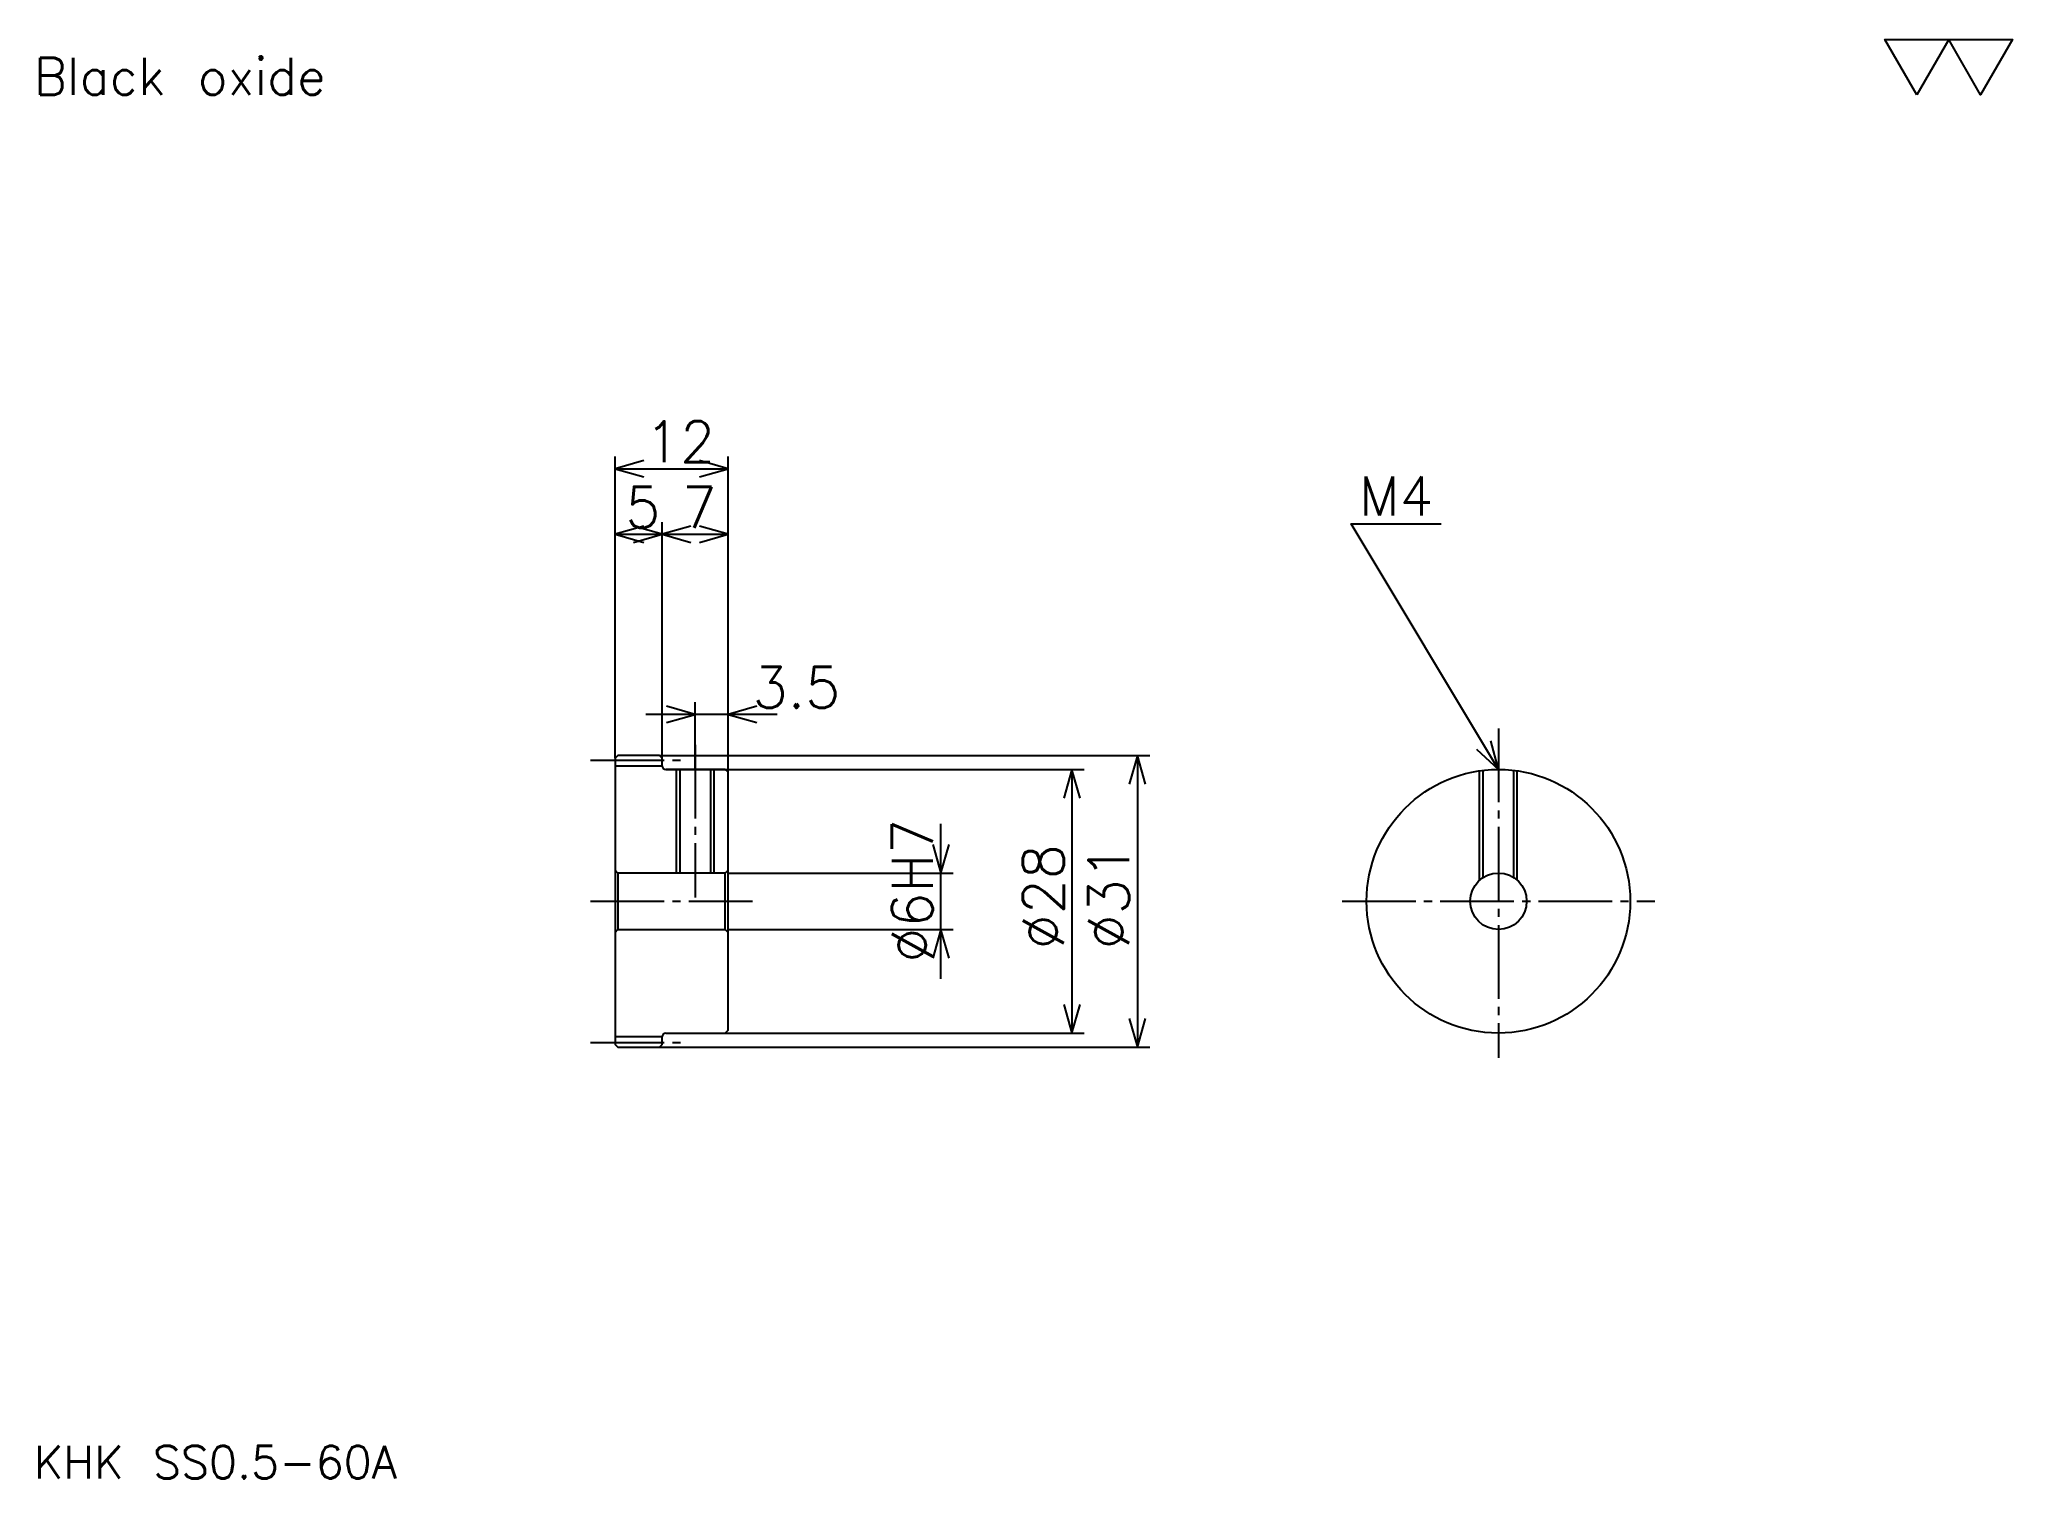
# Model space of a CAD drawing. Extents: x 9 to 219, y 10 to 162.
import ezdxf

# ---------------------------------------------------------------- set-up
doc = ezdxf.new("R2010")
doc.units = 0
doc.linetypes.add('DASHDOT', pattern=[10.434782, 7.826087, -0.869565, 0.869565, -0.869565])
doc.layers.get('0').update_dxf_attribs({"linetype": 'CONTINUOUS'})
doc.layers.add('DASHDOT', color=6, linetype='DASHDOT')
doc.styles.add('KANJI', font='TXT', dxfattribs={"bigfont": 'BIGFONT'})

msp = doc.modelspace()

# ---------------------------------------------------------------- linework, layer by layer
at = {"color": 5}
for p, q in [((70.434784, 86.369568), (70.434784, 118.108704)), ((82.434784, 86.369568), (82.434784, 118.108704)), ((70.434784, 116.804352), (82.434784, 116.804352)), ((75.434784, 86.369568), (75.434784, 111.152176)), ((70.434784, 109.847824), (75.434784, 109.847824)), ((75.434784, 109.847824), (82.434784, 109.847824)), ((87.652176, 90.717392), (73.717392, 90.717392)), ((78.934784, 86.369568), (78.934784, 92.021744)), ((70.434784, 86.069565), (70.434784, 86.369568)), ((75.134781, 86.369568), (82.434784, 86.369568)), ((75.434784, 86.069565), (75.434784, 86.369568)), ((78.934784, 84.869568), (78.934784, 86.369568)), ((82.434784, 86.369568), (127.217392, 86.369568)), ((82.434784, 84.569565), (82.434784, 86.369568)), ((125.91304, 86.369568), (125.91304, 55.369568)), ((75.834785, 84.869568), (82.434784, 84.869568)), ((82.434784, 84.869568), (120.260872, 84.869568)), ((118.956528, 84.869568), (118.956528, 56.869568)), ((105.04348, 62.652176), (105.04348, 79.08696)), ((82.434784, 73.869568), (106.347824, 73.869568)), ((82.434784, 67.869568), (106.347824, 67.869568)), ((75.834785, 56.869568), (82.434784, 56.869568)), ((82.434784, 56.869568), (120.260872, 56.869568)), ((75.134781, 55.369568), (82.434784, 55.369568)), ((82.434784, 55.369568), (127.217392, 55.369568))]:
    msp.add_line(p, q, dxfattribs=at)
at = {"color": 4}
for p, q in [((70.434784, 85.244568), (75.434784, 85.244568)), ((70.734787, 73.869568), (70.734787, 67.869568)), ((82.134781, 73.869568), (82.434784, 74.169571)), ((82.134781, 67.869568), (82.434784, 67.569565)), ((70.434784, 56.494568), (75.434784, 56.494568))]:
    msp.add_line(p, q, dxfattribs=at)
at = {"color": 7}
msp.add_lwpolyline([(208.695648, 156.521744), (205.304337, 162.400009), (218.869568, 162.400009), (215.478256, 156.521744), (212.08696, 162.400009), (208.695648, 156.521744)], dxfattribs=at)
at = {"color": 5}
for points in [[(73.478264, 117.67392), (70.434784, 116.804352), (73.478264, 115.934784)], [(79.391304, 115.934784), (82.434784, 116.804352), (79.391304, 117.67392)], [(73.478264, 110.717392), (70.434784, 109.847824), (73.478264, 108.978264)], [(72.391304, 108.978264), (75.434784, 109.847824), (72.391304, 110.717392)], [(78.478264, 110.717392), (75.434784, 109.847824), (78.478264, 108.978264)], [(79.391304, 108.978264), (82.434784, 109.847824), (79.391304, 110.717392)], [(164.260864, 84.869568), (148.608704, 110.956528), (158.17392, 110.956528)], [(75.891304, 89.847824), (78.934784, 90.717392), (75.891304, 91.58696)], [(85.478264, 91.58696), (82.434784, 90.717392), (85.478264, 89.847824)], [(126.782608, 83.326088), (125.91304, 86.369568), (125.04348, 83.326088)], [(161.949371, 87.031937), (164.260864, 84.869568), (163.440659, 87.926712)], [(119.826088, 81.826088), (118.956528, 84.869568), (118.08696, 81.826088)], [(104.17392, 76.913048), (105.04348, 73.869568), (105.91304, 76.913048)], [(105.91304, 64.826088), (105.04348, 67.869568), (104.17392, 64.826088)], [(118.08696, 59.913048), (118.956528, 56.869568), (119.826088, 59.913048)], [(125.04348, 58.413048), (125.91304, 55.369568), (126.782608, 58.413048)]]:
    msp.add_lwpolyline(points, dxfattribs=at)
at = {"color": 4}
for points in [[(75.434784, 85.269569), (75.434784, 86.069565), (75.134781, 86.369568), (70.734787, 86.369568), (70.434784, 86.069565), (70.434784, 67.569565)], [(75.834785, 56.869568), (82.134781, 56.869568), (82.434784, 57.169567), (82.434784, 84.569565), (82.134781, 84.869568), (75.834785, 84.869568)], [(76.934784, 84.869568), (76.934784, 73.869568)], [(77.314781, 84.869568), (77.314781, 73.869568)], [(80.554787, 84.869568), (80.554787, 73.869568)], [(80.934784, 84.869568), (80.934784, 73.869568)], [(162.260864, 73.105637), (162.260864, 84.725975)], [(162.640869, 73.394562), (162.640869, 84.77552)], [(165.880875, 73.394562), (165.880875, 84.77552)], [(166.260864, 73.105637), (166.260864, 84.725975)], [(70.434784, 67.569565), (70.734787, 67.869568), (82.134781, 67.869568), (82.134781, 73.869568), (70.734787, 73.869568), (70.434784, 74.169571)], [(70.434784, 67.569565), (70.434784, 55.669567), (70.734787, 55.369568), (75.134781, 55.369568), (75.434784, 55.669567), (75.434784, 56.469566)]]:
    msp.add_lwpolyline(points, dxfattribs=at)
for radius in [14, 3]:
    msp.add_circle((164.260864, 70.869568), radius, dxfattribs=at)
for centre, start, end in [((75.834785, 85.269569), 180, 270), ((75.834785, 56.469566), 90, 180)]:
    msp.add_arc(centre, 0.4, start, end, dxfattribs=at)
at = {"layer": 'DASHDOT', "color": 7}
for p, q in [((164.260864, 89.217392), (164.260864, 54.260872)), ((67.826088, 85.869568), (78.04348, 85.869568)), ((67.826088, 70.869568), (85.04348, 70.869568)), ((147.652176, 70.869568), (180.869568, 70.869568)), ((67.826088, 55.869568), (78.04348, 55.869568))]:
    msp.add_line(p, q, dxfattribs=at)
msp.add_lwpolyline([(78.934784, 87.478264), (78.934784, 71.260872)], dxfattribs=at)

# ---------------------------------------------------------------- texts
at = {"color": 7, "style": 'KANJI'}
for s, height, p in [('Black oxide', 3.913043, (8.695652, 156.521744)), ('12', 4.347826, (73.608696, 117.5)), ('M4', 4.173913, (149.478271, 111.826088)), ('5', 4.347826, (71.521744, 110.54348)), ('7', 4.347826, (77.521744, 110.54348)), ('3.5', 4.347826, (85.04348, 91.413048)), ('KHK SS0.5-60A', 3.478261, (8.695652, 9.565217))]:
    msp.add_text(s, height=height, dxfattribs=at).set_placement(p)
for s, p in [('%%c6H7', (104.17392, 64.347832)), ('%%c28', (118.08696, 65.760872)), ('%%c31', (125.04348, 65.760872))]:
    msp.add_text(s, height=4.347826, rotation=90, dxfattribs=at).set_placement(p)

doc.saveas('drawing.dxf')
